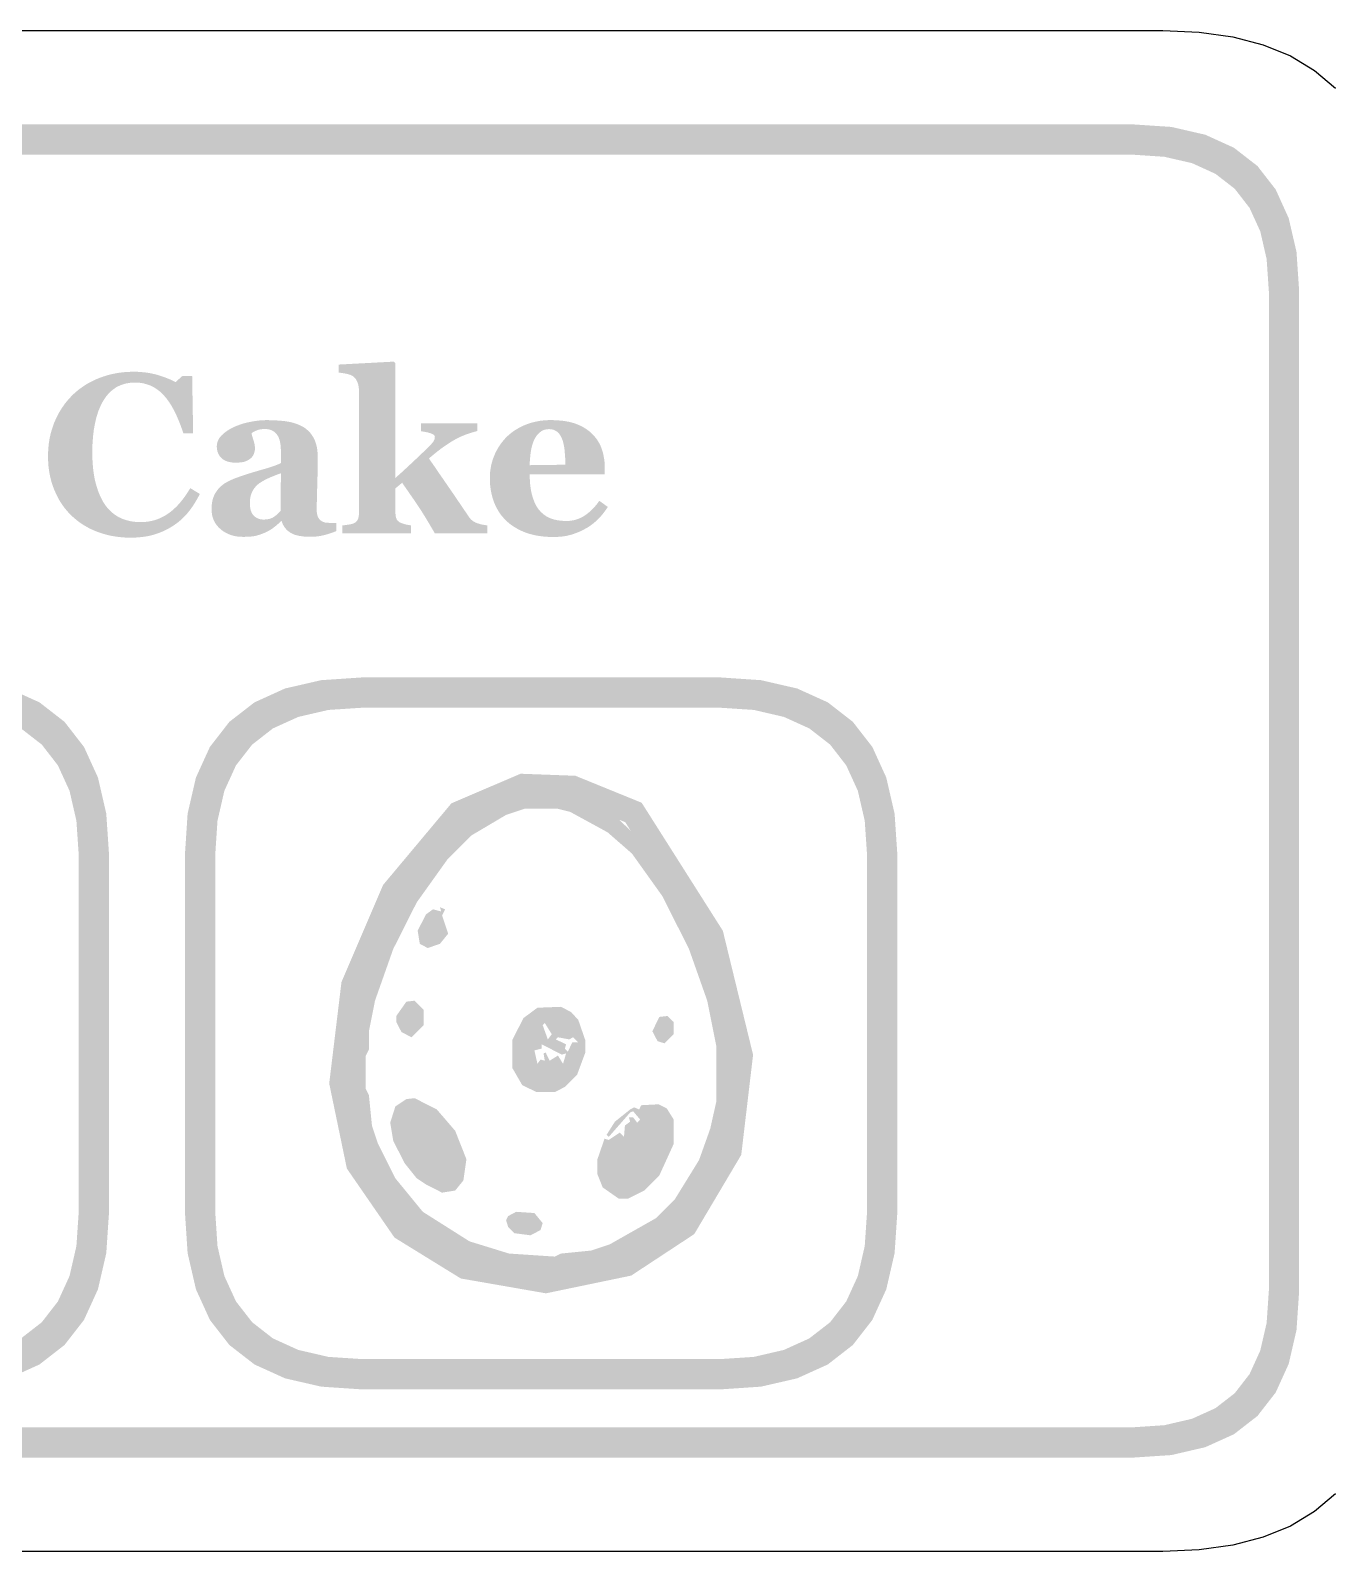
# Model space of a CAD drawing. Header units: millimetres. Extents: x 6 to 294, y 109 to 451.
# Drawn here: x 236.07 to 253.22, y 369.76 to 389.84 of the extents above; entities that cross this region are included whole.
import ezdxf

# ---------------------------------------------------------------- set-up
doc = ezdxf.new("R2010")
doc.units = ezdxf.units.MM
doc.layers.add('CUT', color=1, linetype='Continuous')
doc.layers.add('RASTER', color=7, linetype='Continuous')

msp = doc.modelspace()

# ---------------------------------------------------------------- hatches: boundary and pattern name
at = {"layer": 'RASTER'}
h = msp.add_hatch(color=7, dxfattribs=at)
h.paths.add_polyline_path([(191.207, 386.4), (191.241, 386.916), (191.344, 387.362), (191.516, 387.741), (191.757, 388.05), (192.066, 388.291), (192.444, 388.463), (192.891, 388.566), (193.407, 388.6), (250.607, 388.6), (251.122, 388.566), (251.569, 388.463), (251.947, 388.291), (252.257, 388.05), (252.497, 387.741), (252.669, 387.362), (252.772, 386.916), (252.807, 386.4), (252.807, 373.2), (252.772, 372.684), (252.669, 372.237), (252.497, 371.859), (252.257, 371.55), (251.947, 371.309), (251.569, 371.138), (251.122, 371.034), (250.607, 371), (193.407, 371), (192.891, 371.034), (192.444, 371.138), (192.066, 371.309), (191.757, 371.55), (191.516, 371.859), (191.344, 372.237), (191.241, 372.684), (191.207, 373.2)])
h.paths.add_polyline_path([(191.607, 386.4), (191.607, 373.2), (191.635, 372.778), (191.719, 372.413), (191.86, 372.103), (192.057, 371.85), (192.31, 371.653), (192.619, 371.513), (192.985, 371.428), (193.407, 371.4), (250.607, 371.4), (251.028, 371.428), (251.394, 371.513), (251.703, 371.653), (251.957, 371.85), (252.153, 372.103), (252.294, 372.413), (252.378, 372.778), (252.407, 373.2), (252.407, 386.4), (252.378, 386.822), (252.294, 387.188), (252.153, 387.497), (251.957, 387.75), (251.703, 387.947), (251.394, 388.088), (251.028, 388.172), (250.607, 388.2), (193.407, 388.2), (192.985, 388.172), (192.619, 388.088), (192.31, 387.947), (192.057, 387.75), (191.86, 387.497), (191.719, 387.188), (191.635, 386.822), (191.607, 386.4)], flags=0)
for points in [[(242.095, 383.2), (241.405, 383.2), (241.373, 383.255), (241.342, 383.308), (241.312, 383.359), (241.283, 383.407), (241.254, 383.454), (241.226, 383.498), (241.199, 383.54), (241.172, 383.58), (241.146, 383.619), (241.12, 383.657), (241.094, 383.694), (241.069, 383.73), (241.045, 383.766), (241.02, 383.801), (240.996, 383.836), (240.973, 383.869), (240.885, 383.795), (240.885, 383.475), (240.885, 383.463), (240.886, 383.45), (240.887, 383.439), (240.889, 383.427), (240.891, 383.417), (240.893, 383.407), (240.897, 383.398), (240.9, 383.389), (240.904, 383.381), (240.91, 383.373), (240.916, 383.366), (240.923, 383.36), (240.931, 383.354), (240.939, 383.348), (240.949, 383.343), (240.959, 383.339), (240.966, 383.336), (240.973, 383.333), (240.98, 383.331), (240.988, 383.328), (240.996, 383.326), (241.004, 383.323), (241.012, 383.321), (241.021, 383.319), (241.03, 383.317), (241.039, 383.315), (241.047, 383.313), (241.056, 383.311), (241.065, 383.31), (241.074, 383.309), (241.082, 383.308), (241.091, 383.307), (241.091, 383.2), (240.185, 383.2), (240.185, 383.307), (240.194, 383.308), (240.203, 383.309), (240.212, 383.309), (240.221, 383.31), (240.23, 383.311), (240.239, 383.313), (240.249, 383.314), (240.258, 383.315), (240.267, 383.316), (240.276, 383.318), (240.284, 383.319), (240.292, 383.321), (240.3, 383.323), (240.308, 383.325), (240.315, 383.327), (240.322, 383.329), (240.333, 383.333), (240.344, 383.338), (240.353, 383.343), (240.362, 383.349), (240.369, 383.356), (240.376, 383.363), (240.381, 383.371), (240.386, 383.379), (240.39, 383.387), (240.393, 383.397), (240.396, 383.407), (240.399, 383.418), (240.4, 383.429), (240.402, 383.441), (240.403, 383.453), (240.403, 383.467), (240.403, 385.1), (240.402, 385.112), (240.401, 385.124), (240.4, 385.137), (240.397, 385.149), (240.395, 385.162), (240.391, 385.174), (240.387, 385.187), (240.382, 385.2), (240.376, 385.213), (240.37, 385.225), (240.363, 385.236), (240.355, 385.246), (240.347, 385.255), (240.339, 385.264), (240.329, 385.272), (240.319, 385.279), (240.312, 385.283), (240.304, 385.287), (240.295, 385.291), (240.285, 385.295), (240.274, 385.298), (240.262, 385.302), (240.249, 385.305), (240.236, 385.308), (240.222, 385.311), (240.209, 385.313), (240.196, 385.315), (240.183, 385.317), (240.17, 385.319), (240.158, 385.321), (240.146, 385.322), (240.135, 385.323), (240.135, 385.429), (240.863, 385.468), (240.885, 385.444), (240.885, 383.932), (240.912, 383.957), (240.941, 383.983), (240.97, 384.009), (241, 384.037), (241.031, 384.065), (241.063, 384.095), (241.095, 384.125), (241.129, 384.157), (241.162, 384.188), (241.193, 384.218), (241.223, 384.246), (241.251, 384.273), (241.277, 384.299), (241.302, 384.323), (241.325, 384.346), (241.346, 384.367), (241.358, 384.38), (241.368, 384.391), (241.376, 384.401), (241.384, 384.411), (241.39, 384.42), (241.394, 384.429), (241.398, 384.436), (241.4, 384.443), (241.401, 384.449), (241.402, 384.455), (241.403, 384.459), (241.403, 384.464), (241.404, 384.467), (241.404, 384.47), (241.405, 384.473), (241.405, 384.474), (241.404, 384.481), (241.402, 384.487), (241.398, 384.493), (241.393, 384.499), (241.387, 384.504), (241.379, 384.509), (241.369, 384.514), (241.359, 384.518), (241.346, 384.523), (241.333, 384.527), (241.318, 384.531), (241.301, 384.535), (241.283, 384.539), (241.263, 384.542), (241.243, 384.546), (241.22, 384.549), (241.22, 384.653), (241.964, 384.653), (241.964, 384.552), (241.929, 384.542), (241.895, 384.532), (241.864, 384.522), (241.835, 384.512), (241.808, 384.503), (241.784, 384.493), (241.761, 384.484), (241.741, 384.475), (241.722, 384.466), (241.702, 384.456), (241.681, 384.445), (241.661, 384.433), (241.639, 384.421), (241.618, 384.408), (241.596, 384.394), (241.573, 384.379), (241.558, 384.369), (241.543, 384.359), (241.529, 384.349), (241.514, 384.339), (241.5, 384.328), (241.485, 384.318), (241.471, 384.307), (241.457, 384.296), (241.442, 384.285), (241.428, 384.274), (241.412, 384.261), (241.396, 384.248), (241.38, 384.234), (241.363, 384.22), (241.345, 384.205), (241.327, 384.189), (241.363, 384.137), (241.398, 384.087), (241.432, 384.037), (241.465, 383.988), (241.498, 383.941), (241.53, 383.894), (241.562, 383.848), (241.592, 383.804), (241.623, 383.759), (241.654, 383.714), (241.685, 383.668), (241.717, 383.621), (241.749, 383.574), (241.781, 383.526), (241.814, 383.478), (241.847, 383.429), (241.859, 383.412), (241.871, 383.397), (241.884, 383.383), (241.898, 383.371), (241.912, 383.36), (241.928, 383.351), (241.943, 383.343), (241.96, 383.336), (241.977, 383.331), (241.994, 383.326), (242.01, 383.321), (242.027, 383.317), (242.044, 383.314), (242.061, 383.311), (242.078, 383.309), (242.095, 383.307)], [(237.388, 383.144), (237.331, 383.145), (237.276, 383.149), (237.221, 383.155), (237.167, 383.163), (237.114, 383.173), (237.062, 383.186), (237.011, 383.201), (236.96, 383.218), (236.911, 383.238), (236.864, 383.259), (236.818, 383.283), (236.774, 383.309), (236.731, 383.337), (236.69, 383.367), (236.651, 383.399), (236.613, 383.433), (236.578, 383.468), (236.545, 383.506), (236.513, 383.545), (236.484, 383.587), (236.456, 383.63), (236.43, 383.676), (236.407, 383.724), (236.385, 383.773), (236.365, 383.825), (236.348, 383.877), (236.334, 383.931), (236.322, 383.986), (236.313, 384.043), (236.306, 384.1), (236.303, 384.159), (236.301, 384.22), (236.303, 384.279), (236.307, 384.338), (236.313, 384.396), (236.322, 384.452), (236.334, 384.508), (236.349, 384.562), (236.366, 384.615), (236.385, 384.667), (236.408, 384.718), (236.432, 384.767), (236.458, 384.814), (236.487, 384.859), (236.517, 384.903), (236.55, 384.945), (236.585, 384.985), (236.622, 385.024), (236.66, 385.06), (236.701, 385.094), (236.743, 385.125), (236.786, 385.155), (236.832, 385.183), (236.88, 385.208), (236.93, 385.232), (236.981, 385.253), (237.034, 385.272), (237.088, 385.289), (237.142, 385.303), (237.198, 385.314), (237.254, 385.323), (237.312, 385.329), (237.37, 385.333), (237.429, 385.334), (237.472, 385.334), (237.514, 385.332), (237.554, 385.328), (237.594, 385.324), (237.633, 385.318), (237.671, 385.311), (237.708, 385.302), (237.744, 385.293), (237.779, 385.282), (237.812, 385.271), (237.845, 385.26), (237.875, 385.248), (237.905, 385.236), (237.933, 385.224), (237.959, 385.211), (237.984, 385.198), (238.075, 385.279), (238.203, 385.279), (238.216, 384.52), (238.087, 384.52), (238.059, 384.604), (238.029, 384.682), (237.998, 384.754), (237.966, 384.821), (237.932, 384.882), (237.897, 384.937), (237.861, 384.986), (237.823, 385.03), (237.784, 385.068), (237.742, 385.101), (237.698, 385.129), (237.653, 385.152), (237.605, 385.169), (237.555, 385.182), (237.502, 385.19), (237.448, 385.192), (237.381, 385.188), (237.319, 385.177), (237.26, 385.158), (237.206, 385.132), (237.155, 385.097), (237.109, 385.056), (237.067, 385.007), (237.029, 384.95), (236.996, 384.886), (236.966, 384.816), (236.942, 384.74), (236.922, 384.658), (236.906, 384.57), (236.895, 384.476), (236.888, 384.376), (236.886, 384.269), (236.886, 384.209), (236.889, 384.15), (236.893, 384.094), (236.898, 384.04), (236.905, 383.988), (236.913, 383.939), (236.923, 383.892), (236.935, 383.847), (236.948, 383.804), (236.961, 383.763), (236.976, 383.725), (236.991, 383.689), (237.008, 383.655), (237.025, 383.622), (237.044, 383.593), (237.063, 383.565), (237.085, 383.538), (237.107, 383.513), (237.131, 383.49), (237.156, 383.468), (237.181, 383.449), (237.208, 383.431), (237.235, 383.415), (237.264, 383.401), (237.293, 383.389), (237.323, 383.379), (237.354, 383.37), (237.386, 383.362), (237.418, 383.357), (237.451, 383.353), (237.485, 383.35), (237.52, 383.349), (237.571, 383.351), (237.62, 383.356), (237.668, 383.365), (237.714, 383.377), (237.759, 383.393), (237.802, 383.412), (237.845, 383.435), (237.885, 383.461), (237.925, 383.49), (237.964, 383.524), (238.002, 383.56), (238.039, 383.601), (238.075, 383.645), (238.11, 383.692), (238.144, 383.743), (238.178, 383.798), (238.304, 383.721), (238.288, 383.69), (238.271, 383.659), (238.254, 383.629), (238.236, 383.599), (238.218, 383.571), (238.199, 383.543), (238.18, 383.517), (238.16, 383.491), (238.14, 383.466), (238.118, 383.442), (238.096, 383.418), (238.073, 383.396), (238.05, 383.375), (238.025, 383.354), (238, 383.334), (237.974, 383.316), (237.945, 383.296), (237.915, 383.278), (237.884, 383.26), (237.852, 383.244), (237.82, 383.229), (237.787, 383.215), (237.753, 383.202), (237.718, 383.19), (237.683, 383.179), (237.645, 383.17), (237.606, 383.162), (237.566, 383.156), (237.524, 383.151), (237.48, 383.147), (237.435, 383.145), (237.388, 383.144)]]:
    msp.add_hatch(color=7, dxfattribs=at).paths.add_polyline_path(points)
h = msp.add_hatch(color=7, dxfattribs=at)
h.paths.add_polyline_path([(240.103, 383.231), (240.086, 383.224), (240.069, 383.217), (240.051, 383.211), (240.032, 383.204), (240.013, 383.198), (239.993, 383.191), (239.972, 383.185), (239.95, 383.179), (239.928, 383.174), (239.906, 383.169), (239.883, 383.165), (239.86, 383.162), (239.836, 383.159), (239.813, 383.158), (239.789, 383.156), (239.764, 383.156), (239.721, 383.157), (239.68, 383.159), (239.642, 383.164), (239.608, 383.169), (239.576, 383.177), (239.547, 383.186), (239.522, 383.197), (239.499, 383.21), (239.479, 383.224), (239.46, 383.239), (239.443, 383.256), (239.428, 383.275), (239.414, 383.294), (239.402, 383.316), (239.392, 383.338), (239.383, 383.363), (239.374, 383.363), (239.362, 383.35), (239.35, 383.339), (239.338, 383.327), (239.326, 383.316), (239.314, 383.306), (239.302, 383.296), (239.29, 383.287), (239.279, 383.278), (239.267, 383.269), (239.255, 383.261), (239.243, 383.253), (239.231, 383.245), (239.218, 383.238), (239.206, 383.231), (239.193, 383.224), (239.18, 383.218), (239.163, 383.21), (239.146, 383.203), (239.129, 383.196), (239.112, 383.19), (239.096, 383.184), (239.079, 383.179), (239.063, 383.174), (239.047, 383.17), (239.03, 383.166), (239.012, 383.163), (238.992, 383.161), (238.971, 383.158), (238.948, 383.157), (238.923, 383.156), (238.897, 383.155), (238.869, 383.155), (238.827, 383.156), (238.787, 383.161), (238.749, 383.169), (238.712, 383.18), (238.676, 383.194), (238.642, 383.211), (238.61, 383.231), (238.579, 383.255), (238.551, 383.281), (238.527, 383.309), (238.506, 383.339), (238.489, 383.372), (238.476, 383.406), (238.466, 383.442), (238.461, 383.48), (238.459, 383.521), (238.459, 383.544), (238.461, 383.567), (238.463, 383.588), (238.466, 383.609), (238.469, 383.629), (238.474, 383.648), (238.479, 383.666), (238.485, 383.683), (238.492, 383.699), (238.5, 383.715), (238.508, 383.73), (238.517, 383.745), (238.527, 383.76), (238.537, 383.774), (238.548, 383.788), (238.56, 383.801), (238.571, 383.812), (238.583, 383.823), (238.595, 383.833), (238.607, 383.843), (238.62, 383.853), (238.634, 383.862), (238.648, 383.87), (238.662, 383.878), (238.676, 383.886), (238.691, 383.893), (238.707, 383.901), (238.722, 383.908), (238.738, 383.915), (238.755, 383.922), (238.772, 383.929), (238.789, 383.935), (238.822, 383.947), (238.858, 383.96), (238.895, 383.972), (238.934, 383.985), (238.974, 383.997), (239.016, 384.01), (239.06, 384.023), (239.105, 384.036), (239.15, 384.049), (239.191, 384.061), (239.229, 384.073), (239.265, 384.085), (239.297, 384.096), (239.326, 384.108), (239.352, 384.118), (239.374, 384.129), (239.374, 384.269), (239.374, 384.279), (239.374, 384.289), (239.374, 384.3), (239.373, 384.312), (239.372, 384.324), (239.371, 384.337), (239.37, 384.351), (239.369, 384.366), (239.367, 384.381), (239.365, 384.395), (239.362, 384.408), (239.359, 384.421), (239.356, 384.434), (239.352, 384.445), (239.348, 384.457), (239.344, 384.467), (239.338, 384.479), (239.332, 384.49), (239.325, 384.5), (239.317, 384.51), (239.309, 384.52), (239.3, 384.529), (239.29, 384.538), (239.279, 384.546), (239.268, 384.554), (239.256, 384.56), (239.242, 384.566), (239.228, 384.57), (239.213, 384.574), (239.198, 384.576), (239.181, 384.578), (239.164, 384.578), (239.148, 384.578), (239.133, 384.577), (239.118, 384.576), (239.104, 384.574), (239.091, 384.571), (239.079, 384.568), (239.067, 384.564), (239.056, 384.56), (239.045, 384.556), (239.035, 384.551), (239.026, 384.546), (239.017, 384.542), (239.008, 384.537), (239.001, 384.532), (238.993, 384.528), (238.986, 384.523), (238.988, 384.515), (238.99, 384.506), (238.992, 384.496), (238.995, 384.486), (238.998, 384.474), (239.002, 384.462), (239.006, 384.448), (239.011, 384.433), (239.016, 384.418), (239.02, 384.404), (239.024, 384.389), (239.027, 384.374), (239.029, 384.36), (239.03, 384.346), (239.031, 384.332), (239.032, 384.318), (239.032, 384.311), (239.031, 384.304), (239.03, 384.297), (239.028, 384.29), (239.027, 384.282), (239.024, 384.273), (239.022, 384.265), (239.019, 384.255), (239.015, 384.246), (239.011, 384.238), (239.007, 384.23), (239.002, 384.222), (238.997, 384.215), (238.992, 384.208), (238.986, 384.202), (238.98, 384.196), (238.972, 384.189), (238.963, 384.182), (238.954, 384.176), (238.945, 384.17), (238.935, 384.165), (238.925, 384.16), (238.915, 384.155), (238.905, 384.151), (238.894, 384.147), (238.881, 384.144), (238.867, 384.141), (238.852, 384.139), (238.835, 384.137), (238.817, 384.136), (238.798, 384.135), (238.777, 384.135), (238.747, 384.135), (238.719, 384.138), (238.693, 384.143), (238.669, 384.149), (238.646, 384.158), (238.626, 384.168), (238.607, 384.18), (238.591, 384.194), (238.576, 384.209), (238.563, 384.226), (238.552, 384.243), (238.544, 384.262), (238.537, 384.282), (238.532, 384.303), (238.529, 384.325), (238.528, 384.348), (238.529, 384.369), (238.532, 384.388), (238.537, 384.408), (238.544, 384.426), (238.553, 384.444), (238.564, 384.462), (238.578, 384.479), (238.593, 384.496), (238.61, 384.512), (238.627, 384.527), (238.646, 384.541), (238.665, 384.555), (238.686, 384.568), (238.707, 384.581), (238.729, 384.592), (238.752, 384.603), (238.775, 384.614), (238.8, 384.624), (238.825, 384.633), (238.851, 384.642), (238.878, 384.651), (238.906, 384.658), (238.935, 384.665), (238.964, 384.671), (238.994, 384.677), (239.023, 384.682), (239.052, 384.686), (239.08, 384.69), (239.108, 384.692), (239.135, 384.694), (239.161, 384.695), (239.187, 384.696), (239.222, 384.695), (239.257, 384.695), (239.29, 384.693), (239.323, 384.691), (239.355, 384.689), (239.387, 384.686), (239.418, 384.683), (239.448, 384.679), (239.477, 384.674), (239.506, 384.668), (239.533, 384.661), (239.561, 384.653), (239.587, 384.644), (239.613, 384.633), (239.637, 384.622), (239.662, 384.609), (239.684, 384.596), (239.705, 384.581), (239.724, 384.564), (239.743, 384.546), (239.761, 384.527), (239.777, 384.506), (239.792, 384.484), (239.806, 384.46), (239.818, 384.435), (239.829, 384.408), (239.838, 384.379), (239.846, 384.348), (239.852, 384.316), (239.856, 384.281), (239.859, 384.245), (239.859, 384.206), (239.859, 384.164), (239.859, 384.12), (239.858, 384.074), (239.858, 384.025), (239.857, 383.975), (239.856, 383.923), (239.854, 383.87), (239.853, 383.814), (239.851, 383.759), (239.85, 383.71), (239.849, 383.665), (239.848, 383.626), (239.847, 383.591), (239.847, 383.561), (239.846, 383.535), (239.846, 383.515), (239.846, 383.499), (239.847, 383.484), (239.849, 383.469), (239.851, 383.456), (239.854, 383.443), (239.857, 383.432), (239.861, 383.421), (239.866, 383.411), (239.871, 383.402), (239.877, 383.393), (239.884, 383.385), (239.891, 383.378), (239.899, 383.371), (239.908, 383.365), (239.917, 383.359), (239.927, 383.354), (239.933, 383.351), (239.941, 383.349), (239.949, 383.346), (239.959, 383.344), (239.969, 383.343), (239.98, 383.342), (239.992, 383.341), (240.005, 383.34), (240.018, 383.339), (240.031, 383.339), (240.044, 383.339), (240.056, 383.338), (240.068, 383.338), (240.08, 383.338), (240.091, 383.338), (240.103, 383.338)])
h.paths.add_polyline_path([(239.374, 383.994), (239.354, 383.987), (239.334, 383.98), (239.313, 383.972), (239.293, 383.964), (239.273, 383.956), (239.252, 383.948), (239.232, 383.939), (239.212, 383.93), (239.192, 383.921), (239.173, 383.912), (239.156, 383.903), (239.139, 383.893), (239.123, 383.884), (239.108, 383.874), (239.093, 383.865), (239.08, 383.855), (239.067, 383.844), (239.054, 383.833), (239.043, 383.821), (239.032, 383.808), (239.021, 383.795), (239.012, 383.78), (239.003, 383.766), (238.995, 383.75), (238.988, 383.734), (238.982, 383.717), (238.976, 383.699), (238.972, 383.681), (238.969, 383.662), (238.966, 383.642), (238.965, 383.621), (238.964, 383.6), (238.965, 383.572), (238.968, 383.547), (238.972, 383.523), (238.977, 383.501), (238.985, 383.482), (238.994, 383.464), (239.004, 383.448), (239.016, 383.434), (239.03, 383.422), (239.044, 383.412), (239.059, 383.403), (239.074, 383.396), (239.091, 383.39), (239.108, 383.386), (239.126, 383.384), (239.145, 383.383), (239.164, 383.384), (239.183, 383.385), (239.201, 383.388), (239.218, 383.391), (239.234, 383.396), (239.249, 383.402), (239.264, 383.408), (239.277, 383.416), (239.29, 383.425), (239.302, 383.434), (239.314, 383.443), (239.326, 383.453), (239.337, 383.463), (239.348, 383.474), (239.359, 383.486), (239.369, 383.497)], flags=0)
h = msp.add_hatch(color=7, dxfattribs=at)
h.paths.add_polyline_path([(243.686, 383.55), (243.672, 383.529), (243.659, 383.509), (243.644, 383.489), (243.629, 383.469), (243.613, 383.449), (243.597, 383.43), (243.58, 383.411), (243.562, 383.393), (243.543, 383.374), (243.524, 383.357), (243.505, 383.34), (243.484, 383.324), (243.463, 383.308), (243.442, 383.294), (243.42, 383.279), (243.397, 383.266), (243.372, 383.252), (243.348, 383.24), (243.323, 383.228), (243.298, 383.217), (243.273, 383.207), (243.248, 383.198), (243.224, 383.189), (243.198, 383.182), (243.173, 383.175), (243.146, 383.169), (243.119, 383.164), (243.091, 383.16), (243.061, 383.157), (243.031, 383.155), (243, 383.154), (242.968, 383.153), (242.914, 383.154), (242.863, 383.157), (242.813, 383.162), (242.766, 383.169), (242.72, 383.177), (242.676, 383.188), (242.634, 383.2), (242.593, 383.215), (242.555, 383.231), (242.518, 383.248), (242.483, 383.267), (242.45, 383.287), (242.418, 383.308), (242.388, 383.331), (242.36, 383.355), (242.333, 383.38), (242.309, 383.407), (242.285, 383.435), (242.264, 383.463), (242.244, 383.494), (242.226, 383.525), (242.209, 383.557), (242.194, 383.591), (242.18, 383.626), (242.169, 383.661), (242.158, 383.698), (242.15, 383.735), (242.142, 383.773), (242.137, 383.812), (242.133, 383.851), (242.131, 383.891), (242.13, 383.932), (242.131, 383.97), (242.133, 384.006), (242.138, 384.043), (242.144, 384.079), (242.151, 384.114), (242.161, 384.15), (242.172, 384.184), (242.185, 384.219), (242.199, 384.253), (242.215, 384.285), (242.232, 384.317), (242.251, 384.348), (242.271, 384.378), (242.293, 384.407), (242.316, 384.435), (242.341, 384.463), (242.367, 384.488), (242.394, 384.512), (242.423, 384.535), (242.453, 384.557), (242.486, 384.577), (242.519, 384.596), (242.555, 384.614), (242.592, 384.631), (242.63, 384.646), (242.67, 384.659), (242.711, 384.67), (242.753, 384.679), (242.796, 384.687), (242.84, 384.692), (242.885, 384.695), (242.931, 384.696), (242.981, 384.695), (243.029, 384.692), (243.075, 384.689), (243.118, 384.683), (243.159, 384.676), (243.198, 384.668), (243.234, 384.657), (243.268, 384.646), (243.3, 384.633), (243.331, 384.619), (243.361, 384.603), (243.389, 384.586), (243.415, 384.569), (243.44, 384.55), (243.464, 384.529), (243.486, 384.508), (243.506, 384.487), (243.525, 384.464), (243.543, 384.441), (243.558, 384.417), (243.573, 384.392), (243.586, 384.366), (243.598, 384.339), (243.608, 384.311), (243.617, 384.283), (243.625, 384.254), (243.631, 384.224), (243.636, 384.195), (243.641, 384.165), (243.644, 384.135), (243.645, 384.104), (243.646, 384.073), (243.646, 383.978), (242.656, 383.978), (242.658, 383.905), (242.663, 383.837), (242.672, 383.773), (242.685, 383.713), (242.701, 383.659), (242.721, 383.608), (242.744, 383.562), (242.771, 383.521), (242.803, 383.484), (242.838, 383.452), (242.877, 383.425), (242.921, 383.403), (242.969, 383.386), (243.022, 383.374), (243.078, 383.367), (243.139, 383.364), (243.173, 383.365), (243.206, 383.369), (243.238, 383.375), (243.27, 383.383), (243.3, 383.394), (243.33, 383.406), (243.359, 383.422), (243.387, 383.44), (243.414, 383.459), (243.44, 383.48), (243.465, 383.502), (243.489, 383.525), (243.511, 383.55), (243.533, 383.575), (243.554, 383.602), (243.574, 383.631)])
h.paths.add_polyline_path([(243.126, 384.107), (243.126, 384.129), (243.125, 384.151), (243.125, 384.173), (243.124, 384.196), (243.123, 384.218), (243.121, 384.241), (243.119, 384.264), (243.117, 384.287), (243.115, 384.309), (243.112, 384.331), (243.109, 384.351), (243.105, 384.371), (243.101, 384.389), (243.097, 384.406), (243.092, 384.423), (243.086, 384.438), (243.08, 384.454), (243.073, 384.47), (243.065, 384.485), (243.057, 384.498), (243.048, 384.511), (243.039, 384.522), (243.029, 384.532), (243.018, 384.542), (243.007, 384.55), (242.995, 384.557), (242.983, 384.563), (242.969, 384.568), (242.955, 384.572), (242.941, 384.575), (242.925, 384.576), (242.909, 384.577), (242.882, 384.575), (242.856, 384.57), (242.831, 384.561), (242.808, 384.548), (242.786, 384.532), (242.766, 384.513), (242.747, 384.489), (242.729, 384.463), (242.713, 384.432), (242.699, 384.397), (242.687, 384.358), (242.677, 384.315), (242.669, 384.268), (242.663, 384.216), (242.658, 384.161), (242.656, 384.101)], flags=0)
h = msp.add_hatch(color=7, dxfattribs=at)
h.paths.add_polyline_path([(227.707, 378.95), (227.743, 379.501), (227.853, 379.978), (228.037, 380.382), (228.294, 380.713), (228.625, 380.97), (229.028, 381.153), (229.506, 381.263), (230.057, 381.3), (234.757, 381.3), (235.307, 381.263), (235.785, 381.153), (236.189, 380.97), (236.519, 380.713), (236.776, 380.382), (236.96, 379.978), (237.07, 379.501), (237.107, 378.95), (237.107, 374.25), (237.07, 373.699), (236.96, 373.222), (236.776, 372.818), (236.519, 372.487), (236.189, 372.23), (235.785, 372.047), (235.307, 371.937), (234.757, 371.9), (230.057, 371.9), (229.506, 371.937), (229.028, 372.047), (228.625, 372.23), (228.294, 372.487), (228.037, 372.818), (227.853, 373.222), (227.743, 373.699), (227.707, 374.25)])
h.paths.add_polyline_path([(228.107, 378.95), (228.107, 374.25), (228.137, 373.793), (228.228, 373.397), (228.381, 373.062), (228.594, 372.788), (228.868, 372.574), (229.203, 372.422), (229.6, 372.33), (230.057, 372.3), (234.757, 372.3), (235.214, 372.33), (235.61, 372.422), (235.945, 372.574), (236.219, 372.787), (236.432, 373.062), (236.585, 373.397), (236.676, 373.793), (236.707, 374.25), (236.707, 378.95), (236.676, 379.407), (236.585, 379.803), (236.432, 380.138), (236.219, 380.413), (235.945, 380.626), (235.61, 380.778), (235.214, 380.87), (234.757, 380.9), (230.057, 380.9), (229.6, 380.87), (229.203, 380.778), (228.868, 380.626), (228.594, 380.412), (228.381, 380.138), (228.228, 379.803), (228.137, 379.407), (228.107, 378.95)], flags=0)
h = msp.add_hatch(color=7, dxfattribs=at)
h.paths.add_polyline_path([(238.107, 378.95), (238.143, 379.501), (238.253, 379.978), (238.437, 380.382), (238.694, 380.713), (239.025, 380.97), (239.428, 381.153), (239.906, 381.263), (240.457, 381.3), (245.157, 381.3), (245.707, 381.263), (246.185, 381.153), (246.589, 380.97), (246.919, 380.713), (247.176, 380.382), (247.36, 379.978), (247.47, 379.501), (247.507, 378.95), (247.507, 374.25), (247.47, 373.699), (247.36, 373.222), (247.176, 372.818), (246.919, 372.487), (246.589, 372.23), (246.185, 372.047), (245.707, 371.937), (245.157, 371.9), (240.457, 371.9), (239.906, 371.937), (239.428, 372.047), (239.025, 372.23), (238.694, 372.487), (238.437, 372.818), (238.253, 373.222), (238.143, 373.699), (238.107, 374.25)])
h.paths.add_polyline_path([(238.507, 378.95), (238.507, 374.25), (238.537, 373.793), (238.628, 373.397), (238.781, 373.062), (238.994, 372.788), (239.268, 372.574), (239.603, 372.422), (240, 372.33), (240.457, 372.3), (245.157, 372.3), (245.614, 372.33), (246.01, 372.422), (246.345, 372.574), (246.619, 372.787), (246.832, 373.062), (246.985, 373.397), (247.076, 373.793), (247.107, 374.25), (247.107, 378.95), (247.076, 379.407), (246.985, 379.803), (246.832, 380.138), (246.619, 380.413), (246.345, 380.626), (246.01, 380.778), (245.614, 380.87), (245.157, 380.9), (240.457, 380.9), (240, 380.87), (239.603, 380.778), (239.268, 380.626), (238.994, 380.412), (238.781, 380.138), (238.628, 379.803), (238.537, 379.407), (238.507, 378.95)], flags=0)
h = msp.add_hatch(color=7, dxfattribs=at)
h.paths.add_polyline_path([(242.535, 380.028), (243.259, 380.001), (244.133, 379.645), (245.204, 377.955), (245.603, 376.318), (245.447, 374.997), (244.827, 373.951), (243.995, 373.403), (242.87, 373.169), (241.747, 373.365), (240.872, 373.905), (240.244, 374.816), (240.011, 375.939), (240.173, 377.279), (240.722, 378.56), (241.623, 379.637)])
h.paths.add_polyline_path([(242.595, 379.705), (241.819, 379.373), (240.998, 378.391), (240.486, 377.195), (240.335, 375.953), (240.544, 374.944), (241.098, 374.142), (241.863, 373.669), (242.864, 373.495), (243.87, 373.704), (244.59, 374.177), (245.137, 375.101), (245.278, 376.298), (244.905, 377.829), (243.917, 379.388), (243.191, 379.683), (242.595, 379.705)], flags=0)
h = msp.add_hatch(color=7, dxfattribs=at)
h.paths.add_polyline_path([(242.517, 379.754), (243.108, 379.766), (243.349, 379.685), (243.844, 379.416), (244.286, 378.974), (244.568, 378.572), (244.877, 377.997), (245.159, 377.273), (245.32, 376.589), (245.32, 375.624), (245.28, 375.423), (245.079, 374.82), (244.89, 374.486), (244.407, 373.963), (244.166, 373.802), (243.792, 373.613), (243.189, 373.453), (242.465, 373.453), (242.264, 373.493), (241.781, 373.654), (241.367, 373.883), (241.005, 374.164), (240.764, 374.446), (240.414, 375.142), (240.293, 375.624), (240.293, 376.509), (240.334, 376.589), (240.374, 376.991), (240.494, 377.393), (240.844, 378.21), (241.166, 378.732), (241.608, 379.255), (242.051, 379.577)])
h.paths.add_polyline_path([(242.585, 379.565), (242.344, 379.484), (241.89, 379.215), (241.568, 378.893), (241.166, 378.33), (240.856, 377.715), (240.615, 377.032), (240.535, 376.629), (240.535, 376.388), (240.494, 376.308), (240.494, 375.865), (240.535, 375.785), (240.575, 375.383), (240.655, 375.142), (240.884, 374.687), (241.246, 374.245), (241.862, 373.855), (242.384, 373.694), (242.988, 373.654), (243.068, 373.694), (243.47, 373.734), (243.711, 373.815), (244.327, 374.164), (244.568, 374.406), (244.89, 374.928), (245.038, 375.343), (245.119, 375.705), (245.119, 376.428), (244.998, 377.032), (244.757, 377.715), (244.407, 378.411), (244.005, 378.974), (243.683, 379.255), (243.189, 379.525), (243.028, 379.565)], flags=0)
h.paths.add_polyline_path([(241.472, 378.266), (241.54, 378.238), (241.5, 378.157), (241.58, 377.916), (241.472, 377.783), (241.311, 377.727), (241.206, 377.783), (241.178, 377.956), (241.287, 378.17), (241.379, 378.238), (241.488, 378.21)], flags=0)
h.paths.add_polyline_path([(241.029, 377.019), (241.138, 377.032), (241.258, 376.911), (241.258, 376.71), (241.098, 376.549), (240.965, 376.617), (240.896, 376.75), (240.896, 376.83)], flags=0)
h.paths.add_polyline_path([(242.758, 376.939), (243.068, 376.951), (243.201, 376.883), (243.297, 376.778), (243.39, 376.509), (243.39, 376.348), (243.281, 376.054), (243.12, 375.894), (242.988, 375.825), (242.746, 375.825), (242.557, 375.918), (242.425, 376.147), (242.425, 376.509), (242.573, 376.802)], flags=0)
h.paths.add_polyline_path([(244.367, 376.818), (244.475, 376.83), (244.556, 376.75), (244.556, 376.589), (244.435, 376.469), (244.343, 376.497), (244.274, 376.629)], flags=0)
h.paths.add_polyline_path([(242.855, 376.738), (242.827, 376.71), (242.895, 376.521), (242.947, 376.589)], flags=0)
h.paths.add_polyline_path([(243.028, 376.549), (243, 376.521), (243.136, 376.456), (243.12, 376.4), (243.16, 376.36), (243.217, 376.481), (243.297, 376.481), (243.229, 376.549), (243.177, 376.521)], flags=0)
h.paths.add_polyline_path([(242.815, 376.456), (242.815, 376.4), (242.718, 376.376), (242.758, 376.199), (242.799, 376.255), (242.855, 376.239), (242.839, 376.336), (242.867, 376.348), (242.919, 376.239), (243.028, 376.308), (243.096, 376.199), (243.136, 376.336), (243.08, 376.32)], flags=0)
h.paths.add_polyline_path([(241.029, 375.733), (241.138, 375.745), (241.431, 375.596), (241.673, 375.314), (241.821, 374.94), (241.781, 374.659), (241.673, 374.526), (241.5, 374.498), (241.287, 374.607), (241.166, 374.687), (241.005, 374.888), (240.856, 375.182), (240.816, 375.423), (240.884, 375.636)], flags=0)
h.paths.add_polyline_path([(244.126, 375.652), (244.355, 375.664), (244.463, 375.612), (244.556, 375.463), (244.556, 375.142), (244.367, 374.727), (244.166, 374.526), (243.953, 374.418), (243.832, 374.418), (243.619, 374.567), (243.55, 374.739), (243.55, 374.94), (243.643, 375.21), (243.699, 375.194), (243.844, 375.29), (243.9, 375.234), (243.912, 375.383), (243.981, 375.435), (243.965, 375.491), (244.021, 375.491), (244.073, 375.423), (244.113, 375.463), (244.021, 375.572), (243.981, 375.556), (243.699, 375.234), (243.671, 375.262), (243.78, 375.435), (243.981, 375.596), (244.033, 375.624), (244.101, 375.596)], flags=0)
h.paths.add_polyline_path([(242.477, 374.245), (242.718, 374.229), (242.827, 374.096), (242.799, 374.004), (242.666, 373.935), (242.453, 373.963), (242.372, 374.044), (242.344, 374.136), (242.372, 374.189)], flags=0)

# ---------------------------------------------------------------- linework, layer by layer
at = {"layer": 'CUT'}
for points in [[(193.006, 389.84), (251.007, 389.84), (251.489, 389.819), (251.931, 389.756), (252.332, 389.651), (252.691, 389.503), (253.009, 389.312), (253.285, 389.078)], [(253.285, 370.522), (253.009, 370.288), (252.691, 370.097), (252.332, 369.949), (251.931, 369.844), (251.489, 369.781), (251.007, 369.76), (193.006, 369.76)]]:
    msp.add_lwpolyline(points, dxfattribs=at)

doc.saveas('drawing.dxf')
